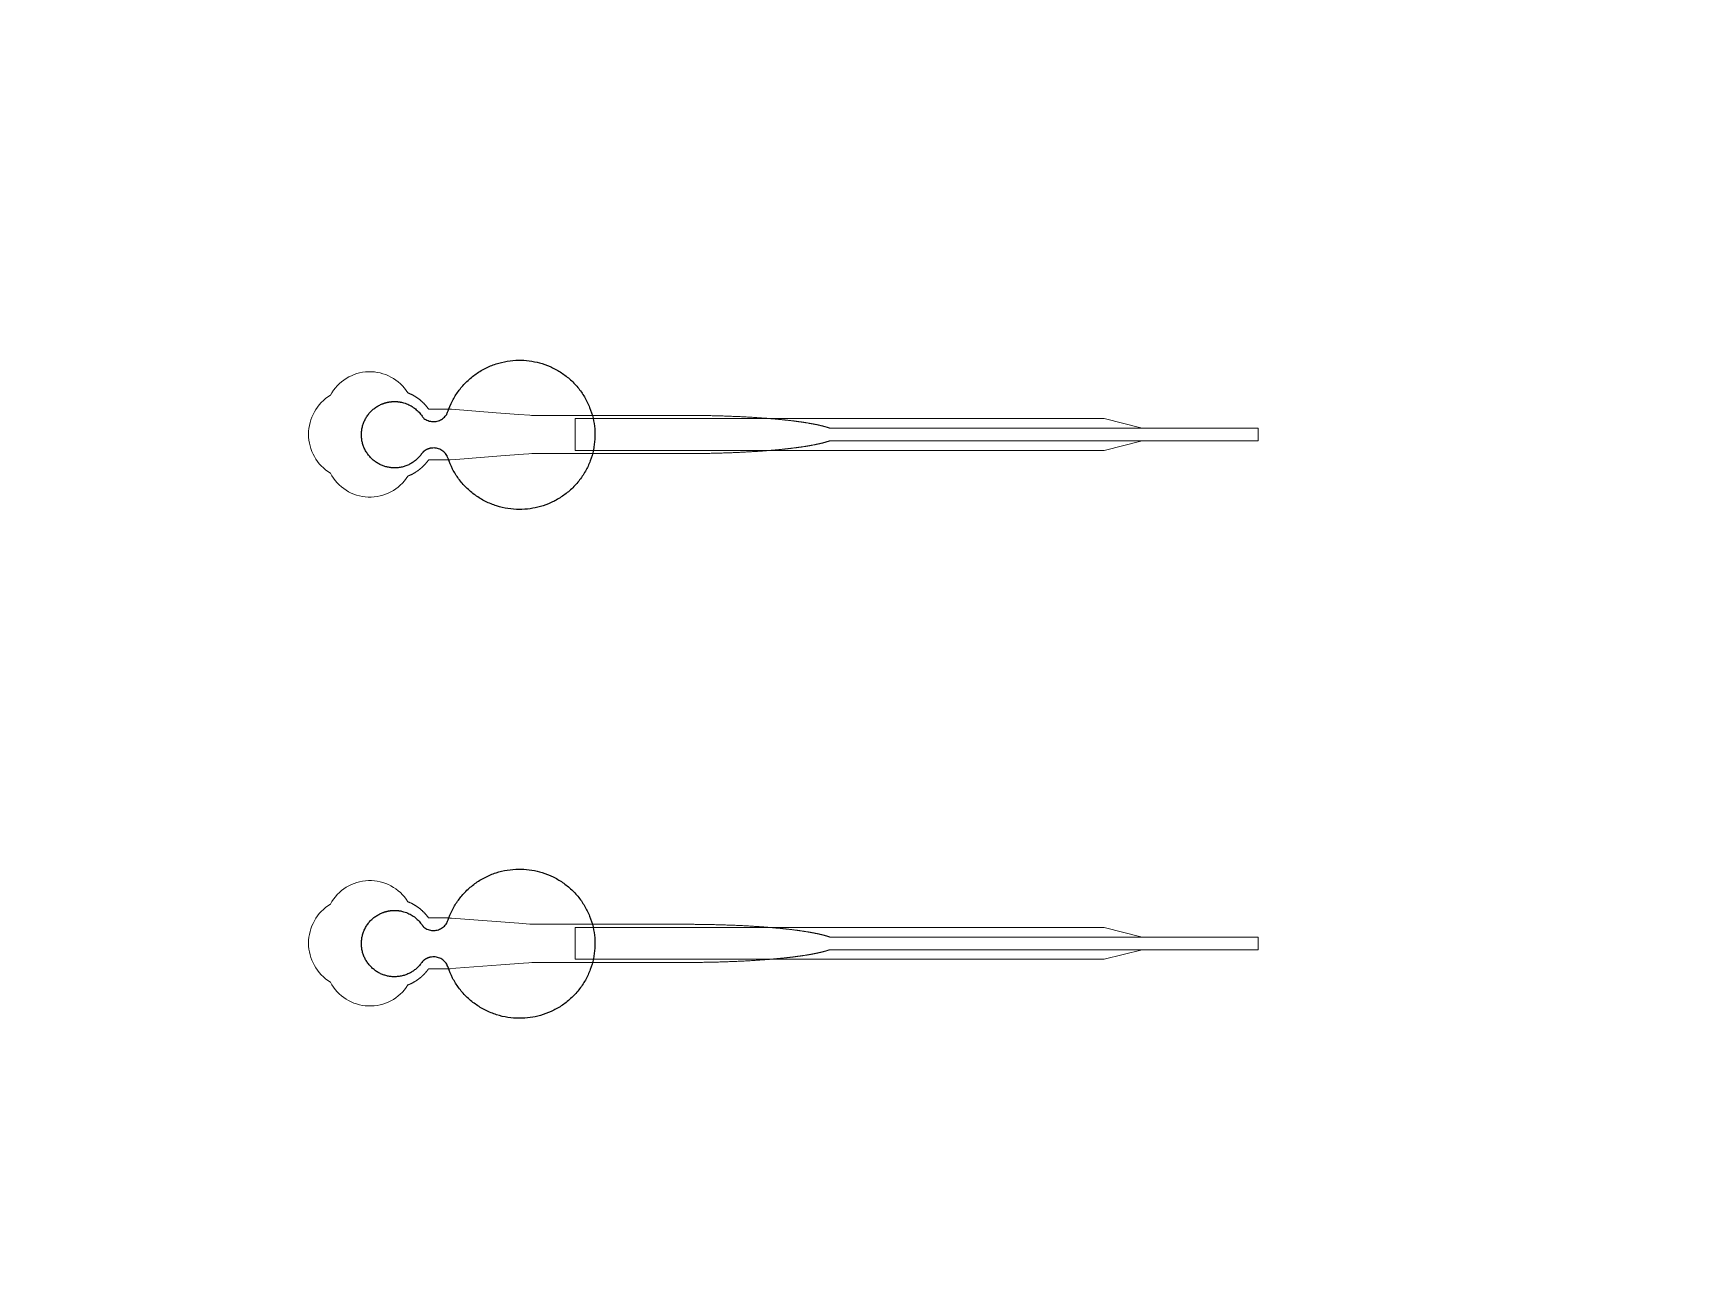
# Model space of a CAD drawing. Header units: inches. Extents: x -52997 to 52003, y -52254 to 52746.
# Drawn here: x 5140 to 11659, y -1333 to 3570 of the extents above; entities that cross this region are included whole.
import ezdxf

# ---------------------------------------------------------------- set-up
doc = ezdxf.new("R2010")
doc.units = ezdxf.units.IN
doc.header["$MEASUREMENT"] = 0
doc.layers.add('1', color=1, linetype='Continuous')
doc.layers.add('2', color=140, linetype='Continuous', lineweight=0)
doc.layers.add('3', color=90, linetype='Continuous', lineweight=0)

msp = doc.modelspace()

# ---------------------------------------------------------------- linework, layer by layer
at = {"layer": '1'}
for points in [[(-16283.4, -47485.7), (0, -47485.7), (16283.4, -47485.7, 5.999107)], [(-16250, -47285.7), (0, -47285.7), (16250, -47285.7, 5.986812)], [(-13685.8, -45485.7), (0, -45485.7), (13685.8, -45485.7, 6.794322)]]:
    msp.add_lwpolyline(points, format="xyb", close=True, dxfattribs=at)
msp.add_circle((-497.2, 245.8), 52500, dxfattribs=at)
for points in [[(6670.7, 1921.4), (6692.9, 1944.5), (6724.6, 1939.3), (6756.2, 1934.1), (6769.8, 1905.1), (6845.2, 1664.2), (7097.3, 1701.9), (7349.3, 1739.6), (7349.4, 1991.7), (7349.5, 2243.9), (7097.5, 2281.8), (6845.6, 2319.7), (6769.9, 2078.9), (6756.7, 2050.4), (6725.8, 2044.7), (6695, 2038.9), (6672.4, 2060.7), (6621, 2144.1), (6526.6, 2118), (6432.2, 2091.9), (6431.1, 1994), (6429.9, 1896), (6523.6, 1867.6), (6617.3, 1839.2), (6670.7, 1921.4)], [(6670.7, -78.6), (6692.9, -55.5), (6724.6, -60.7), (6756.2, -65.9), (6769.8, -94.9), (6845.2, -335.8), (7097.3, -298.1), (7349.3, -260.4), (7349.4, -8.3), (7349.5, 243.9), (7097.5, 281.8), (6845.6, 319.7), (6769.9, 78.9), (6756.7, 50.4), (6725.8, 44.7), (6695, 38.9), (6672.4, 60.7), (6621, 144.1), (6526.6, 118), (6432.2, 91.9), (6431.1, -6), (6429.9, -104), (6523.6, -132.4), (6617.3, -160.8), (6670.7, -78.6)]]:
    msp.add_rational_spline(points, [1, 0.884783429184, 1, 0.884783429184, 1, 0.758252289935, 1, 0.758252289935, 1, 0.758252289935, 1, 0.758252289935, 1, 0.888941908896, 1, 0.888941908896, 1, 0.79946124759, 1, 0.79946124759, 1, 0.79946124759, 1, 0.79946124759, 1], degree=2, knots=[0, 0, 0, 0.969535, 0.969535, 1.939069, 1.939069, 3.359405, 3.359405, 4.779741, 4.779741, 6.200078, 6.200078, 7.620414, 7.620414, 8.571947, 8.571947, 9.52348, 9.52348, 10.812277, 10.812277, 12.101074, 12.101074, 13.389871, 13.389871, 14.678668, 14.678668, 14.678668], dxfattribs=at)
at = {"layer": '2'}
for points in [[(-16283.4, -47485.7), (0, -47485.7), (16283.4, -47485.7, 5.999107)], [(-16250, -47285.7), (0, -47285.7), (16250, -47285.7, 5.986812)], [(-13685.8, -45485.7), (0, -45485.7), (13685.8, -45485.7, 6.794322)], [(6613.5, 1829.6), (6613.8, 1829.7), (6614.6, 1830), (6615.5, 1830.3), (6616.3, 1830.7), (6617.2, 1831), (6618, 1831.4), (6618.9, 1831.7), (6619.7, 1832.1), (6620.6, 1832.5), (6621.4, 1832.8), (6622.3, 1833.2), (6623.1, 1833.6), (6624, 1834), (6624.8, 1834.4), (6625.7, 1834.8), (6626.6, 1835.2), (6627.4, 1835.6), (6628.3, 1836.1), (6629.1, 1836.5), (6630, 1836.9), (6630.8, 1837.4), (6631.7, 1837.8), (6632.6, 1838.3), (6633.4, 1838.7), (6634.3, 1839.2), (6635.1, 1839.7), (6636, 1840.1), (6636.8, 1840.6), (6637.7, 1841.1), (6638.6, 1841.6), (6639.4, 1842.1), (6640.3, 1842.6), (6641.1, 1843.1), (6642, 1843.6), (6642.8, 1844.2), (6643.7, 1844.7), (6644.5, 1845.2), (6645.4, 1845.8), (6646.2, 1846.3), (6647, 1846.9), (6647.9, 1847.4), (6648.7, 1848), (6649.5, 1848.6), (6650.4, 1849.1), (6651.2, 1849.7), (6652, 1850.3), (6652.9, 1850.9), (6653.7, 1851.5), (6654.5, 1852.1), (6655.3, 1852.7), (6656.2, 1853.3), (6657, 1853.9), (6657.8, 1854.5), (6658.6, 1855.2), (6659.4, 1855.8), (6660.2, 1856.4), (6661, 1857.1), (6661.8, 1857.7), (6662.6, 1858.3), (6663.4, 1859), (6664.1, 1859.6), (6664.9, 1860.3), (6665.7, 1861), (6666.5, 1861.6), (6667.2, 1862.3), (6668, 1863), (6668.8, 1863.7), (6669.5, 1864.3), (6670.3, 1865), (6671, 1865.7), (6671.8, 1866.4), (6672.5, 1867.1), (6673.2, 1867.8), (6674, 1868.5), (6674.7, 1869.2), (6675.4, 1869.9), (6676.1, 1870.7), (6676.8, 1871.4), (6677.5, 1872.1), (6678.2, 1872.8), (6678.9, 1873.6), (6679.6, 1874.3), (6680.3, 1875), (6681, 1875.7), (6681.7, 1876.5), (6682.3, 1877.2), (6683, 1878), (6683.7, 1878.7), (6684.3, 1879.5), (6684.9, 1880.2), (6685.6, 1881), (6686.2, 1881.7), (6686.8, 1882.5), (6687.5, 1883.2), (6688.1, 1884), (6688.7, 1884.7), (6689.3, 1885.5), (6689.9, 1886.3), (6690.5, 1887), (6691.1, 1887.8), (6691.7, 1888.6), (6692.2, 1889.3), (6692.8, 1890.1), (6693.3, 1890.9), (6693.9, 1891.6), (6694.4, 1892.4), (6695, 1893.2), (6738.6, 1893.2), (6760.4, 1893.2), (6771.3, 1893.2), (6774, 1893.2), (6775.4, 1893.2), (6775.4, 1893.2), (6775.4, 1893.2), (6775.4, 1893.2), (6775.4, 1893.2), (6775.4, 1893.2), (6775.5, 1893.2), (6775.9, 1893.2), (6776.6, 1893.3), (6777.9, 1893.4), (6780.7, 1893.6), (6802.8, 1895.3), (6979.4, 1908.8), (7067.8, 1915.6), (7089.8, 1917.3), (7100.9, 1918.1), (7101.2, 1918.2), (7101.3, 1918.2), (7101.3, 1918.2), (7101.4, 1918.2), (7101.5, 1918.2), (7101.9, 1918.2), (7362.4, 1918.2), (7368.6, 1918.2), (7381.2, 1918.2), (7481.7, 1918.2), (7682.7, 1918.2), (7695.3, 1918.2), (7701.6, 1918.2), (7704.7, 1918.2), (7706.3, 1918.2), (7706.7, 1918.2), (7706.9, 1918.2), (7707, 1918.2), (7707, 1918.2), (7707.1, 1918.2), (7707.1, 1918.2), (7707.6, 1918.2), (7712.2, 1918.2), (7716.8, 1918.2), (7721.5, 1918.2), (7726.1, 1918.2), (7730.7, 1918.2), (7735.4, 1918.3), (7740.1, 1918.3), (7744.7, 1918.3), (7749.4, 1918.4), (7754.1, 1918.4), (7758.8, 1918.4), (7763.6, 1918.5), (7768.3, 1918.6), (7773, 1918.6), (7777.8, 1918.7), (7782.5, 1918.8), (7787.3, 1918.8), (7792.1, 1918.9), (7796.9, 1919), (7801.7, 1919.1), (7806.5, 1919.2), (7811.3, 1919.3), (7816.1, 1919.4), (7820.9, 1919.5), (7825.7, 1919.7), (7830.5, 1919.8), (7835.3, 1919.9), (7840.2, 1920), (7845, 1920.2), (7849.8, 1920.3), (7854.7, 1920.5), (7859.5, 1920.6), (7864.3, 1920.8), (7869.2, 1921), (7874, 1921.1), (7878.8, 1921.3), (7883.6, 1921.5), (7888.5, 1921.7), (7893.3, 1921.9), (7898.1, 1922.1), (7902.9, 1922.3), (7907.7, 1922.5), (7912.5, 1922.7), (7917.3, 1922.9), (7922.1, 1923.2), (7926.9, 1923.4), (7931.7, 1923.6), (7936.5, 1923.9), (7941.2, 1924.1), (7946, 1924.4), (7950.7, 1924.6), (7955.5, 1924.9), (7960.2, 1925.2), (7964.9, 1925.4), (7969.6, 1925.7), (7974.3, 1926), (7978.9, 1926.3), (7983.6, 1926.6), (7988.2, 1926.9), (7992.8, 1927.2), (7997.4, 1927.5), (8002, 1927.9), (8006.6, 1928.2), (8008.9, 1928.4), (8011.2, 1928.5), (8013.4, 1928.7), (8015.7, 1928.9), (8018, 1929), (8020.2, 1929.2), (8022.5, 1929.4), (8024.7, 1929.5), (8027, 1929.7), (8029.2, 1929.9), (8031.4, 1930.1), (8033.6, 1930.3), (8035.9, 1930.4), (8038.1, 1930.6), (8040.3, 1930.8), (8042.5, 1931), (8044.7, 1931.2), (8046.9, 1931.4), (8049.1, 1931.5), (8051.3, 1931.7), (8053.4, 1931.9), (8055.6, 1932.1), (8057.8, 1932.3), (8059.9, 1932.5), (8062.1, 1932.7), (8064.2, 1932.9), (8066.3, 1933.1), (8068.5, 1933.3), (8070.6, 1933.5), (8072.7, 1933.7), (8074.8, 1933.9), (8076.9, 1934.1), (8079, 1934.3), (8081.1, 1934.5), (8083.2, 1934.7), (8085.3, 1934.9), (8087.4, 1935.2), (8089.4, 1935.4), (8091.5, 1935.6), (8093.5, 1935.8), (8095.6, 1936), (8097.6, 1936.2), (8099.6, 1936.5), (8101.6, 1936.7), (8103.7, 1936.9), (8105.7, 1937.1), (8107.7, 1937.3), (8109.6, 1937.6), (8111.6, 1937.8), (8113.6, 1938), (8115.6, 1938.2), (8117.5, 1938.5), (8119.5, 1938.7), (8121.4, 1938.9), (8123.3, 1939.2), (8125.3, 1939.4), (8127.2, 1939.6), (8129.1, 1939.9), (8131, 1940.1), (8132.9, 1940.3), (8134.8, 1940.6), (8136.6, 1940.8), (8138.5, 1941.1), (8140.4, 1941.3), (8142.2, 1941.5), (8144.1, 1941.8), (8145.9, 1942), (8147.7, 1942.3), (8149.5, 1942.5), (8151.3, 1942.8), (8153.1, 1943), (8154.9, 1943.3), (8156.7, 1943.5), (8158.4, 1943.8), (8160.2, 1944), (8161.9, 1944.3), (8163.7, 1944.5), (8165.4, 1944.8), (8167.1, 1945), (8168.8, 1945.3), (8170.5, 1945.5), (8172.2, 1945.8), (8173.9, 1946.1), (8175.6, 1946.3), (8177.3, 1946.6), (8178.9, 1946.8), (8180.6, 1947.1), (8182.2, 1947.4), (8183.8, 1947.6), (8185.4, 1947.9), (8187, 1948.2), (8188.6, 1948.4), (8190.2, 1948.7), (8191.8, 1949), (8193.3, 1949.2), (8194.9, 1949.5), (8196.4, 1949.8), (8198, 1950), (8199.5, 1950.3), (8201, 1950.6), (8202.5, 1950.9), (8204, 1951.1), (8205.5, 1951.4), (8206.9, 1951.7), (8208.4, 1952), (8209.9, 1952.2), (8211.3, 1952.5), (8212.7, 1952.8), (8214.1, 1953.1), (8215.6, 1953.4), (8217, 1953.6), (8218.3, 1953.9), (8219.7, 1954.2), (8221.1, 1954.5), (8222.4, 1954.8), (8223.8, 1955.1), (8225.1, 1955.3), (8226.4, 1955.6), (8227.7, 1955.9), (8229, 1956.2), (8230.3, 1956.5), (8231.6, 1956.8), (8232.9, 1957), (8234.1, 1957.3), (8235.4, 1957.6), (8236.6, 1957.9), (8237.9, 1958.2), (8239.1, 1958.5), (8240.3, 1958.8), (8241.5, 1959.1), (8242.6, 1959.4), (8243.8, 1959.7), (8245, 1959.9), (8246.1, 1960.2), (8247.3, 1960.5), (8248.4, 1960.8), (8249.5, 1961.1), (8250.6, 1961.4), (8251.7, 1961.7), (8252.8, 1962), (8253.9, 1962.3), (8254.9, 1962.6), (8256, 1962.9), (8257, 1963.2), (8258, 1963.5), (8259.1, 1963.8), (8260.1, 1964.1), (8261, 1964.4), (8262, 1964.7), (8263, 1965), (8264, 1965.3), (8264.9, 1965.6), (8265.9, 1965.9), (8266.8, 1966.2), (8267.7, 1966.5), (8268.6, 1966.8), (8269.5, 1967.1), (8270.4, 1967.4), (8271.3, 1967.7), (8272.7, 1968.1), (9958.3, 1968), (9958.3, 2018.2), (8272.7, 2018.2), (8272.5, 2018.3), (8271.6, 2018.6), (8270.7, 2018.9), (8269.8, 2019.2), (8269, 2019.5), (8268, 2019.8), (8267.1, 2020.1), (8266.2, 2020.4), (8265.3, 2020.7), (8264.3, 2021), (8263.4, 2021.3), (8262.4, 2021.6), (8261.4, 2021.9), (8260.4, 2022.2), (8259.4, 2022.5), (8258.4, 2022.8), (8257.4, 2023.1), (8256.3, 2023.4), (8255.3, 2023.7), (8254.2, 2023.9), (8253.1, 2024.2), (8252.1, 2024.5), (8251, 2024.8), (8249.9, 2025.1), (8248.7, 2025.4), (8247.6, 2025.7), (8246.5, 2026), (8245.3, 2026.3), (8244.2, 2026.6), (8243, 2026.9), (8241.8, 2027.2), (8240.6, 2027.5), (8239.4, 2027.8), (8238.2, 2028.1), (8237, 2028.3), (8235.7, 2028.6), (8234.5, 2028.9), (8233.2, 2029.2), (8232, 2029.5), (8230.7, 2029.8), (8229.4, 2030.1), (8228.1, 2030.4), (8226.8, 2030.6), (8225.5, 2030.9), (8224.1, 2031.2), (8222.8, 2031.5), (8221.4, 2031.8), (8220.1, 2032.1), (8218.7, 2032.3), (8217.3, 2032.6), (8215.9, 2032.9), (8214.5, 2033.2), (8213.1, 2033.5), (8211.7, 2033.7), (8210.2, 2034), (8208.8, 2034.3), (8207.3, 2034.6), (8205.8, 2034.9), (8204.3, 2035.1), (8202.9, 2035.4), (8201.4, 2035.7), (8199.8, 2036), (8198.3, 2036.2), (8196.8, 2036.5), (8195.2, 2036.8), (8193.7, 2037), (8192.1, 2037.3), (8190.6, 2037.6), (8189, 2037.8), (8187.4, 2038.1), (8185.8, 2038.4), (8184.2, 2038.6), (8182.5, 2038.9), (8180.9, 2039.2), (8179.3, 2039.4), (8177.6, 2039.7), (8175.9, 2040), (8174.3, 2040.2), (8172.6, 2040.5), (8170.9, 2040.7), (8169.2, 2041), (8167.5, 2041.3), (8165.8, 2041.5), (8164, 2041.8), (8162.3, 2042), (8160.6, 2042.3), (8158.8, 2042.5), (8157, 2042.8), (8155.3, 2043), (8153.5, 2043.3), (8151.7, 2043.5), (8149.9, 2043.8), (8148.1, 2044), (8146.3, 2044.3), (8144.4, 2044.5), (8142.6, 2044.8), (8140.7, 2045), (8138.9, 2045.2), (8137, 2045.5), (8135.1, 2045.7), (8133.3, 2046), (8131.4, 2046.2), (8129.5, 2046.4), (8127.6, 2046.7), (8125.7, 2046.9), (8123.7, 2047.1), (8121.8, 2047.4), (8119.9, 2047.6), (8117.9, 2047.8), (8116, 2048.1), (8114, 2048.3), (8112, 2048.5), (8110.1, 2048.7), (8108.1, 2049), (8106.1, 2049.2), (8104.1, 2049.4), (8102.1, 2049.6), (8100.1, 2049.8), (8098, 2050.1), (8096, 2050.3), (8094, 2050.5), (8091.9, 2050.7), (8089.9, 2050.9), (8087.8, 2051.1), (8085.7, 2051.3), (8083.7, 2051.6), (8081.6, 2051.8), (8079.5, 2052), (8077.4, 2052.2), (8075.3, 2052.4), (8073.2, 2052.6), (8071.1, 2052.8), (8069, 2053), (8066.8, 2053.2), (8064.7, 2053.4), (8062.6, 2053.6), (8060.4, 2053.8), (8058.3, 2054), (8056.1, 2054.2), (8053.9, 2054.4), (8051.8, 2054.6), (8049.6, 2054.7), (8047.4, 2054.9), (8045.2, 2055.1), (8043, 2055.3), (8040.8, 2055.5), (8038.6, 2055.7), (8036.4, 2055.9), (8034.2, 2056), (8032, 2056.2), (8029.8, 2056.4), (8027.5, 2056.6), (8025.3, 2056.8), (8023, 2056.9), (8020.8, 2057.1), (8018.6, 2057.3), (8016.3, 2057.4), (8014, 2057.6), (8011.8, 2057.8), (8009.5, 2057.9), (8005, 2058.3), (8000.4, 2058.6), (7995.8, 2058.9), (7991.2, 2059.2), (7986.6, 2059.5), (7982, 2059.8), (7977.3, 2060.1), (7972.7, 2060.4), (7968, 2060.7), (7963.3, 2061), (7958.6, 2061.3), (7953.9, 2061.5), (7949.2, 2061.8), (7944.4, 2062.1), (7939.7, 2062.3), (7935, 2062.5), (7930.2, 2062.8), (7925.4, 2063), (7920.7, 2063.3), (7915.9, 2063.5), (7911.1, 2063.7), (7906.3, 2063.9), (7901.5, 2064.1), (7896.7, 2064.3), (7891.9, 2064.5), (7887.1, 2064.7), (7882.3, 2064.9), (7877.5, 2065.1), (7872.7, 2065.3), (7867.9, 2065.4), (7863.1, 2065.6), (7858.3, 2065.7), (7853.5, 2065.9), (7848.7, 2066.1), (7843.9, 2066.2), (7839.1, 2066.3), (7834.3, 2066.5), (7829.5, 2066.6), (7824.7, 2066.7), (7819.9, 2066.8), (7815.1, 2066.9), (7810.3, 2067.1), (7805.6, 2067.2), (7800.8, 2067.2), (7796, 2067.3), (7791.3, 2067.4), (7786.5, 2067.5), (7781.8, 2067.6), (7777.1, 2067.7), (7772.3, 2067.7), (7767.6, 2067.8), (7762.9, 2067.8), (7758.2, 2067.9), (7753.6, 2067.9), (7748.9, 2068), (7744.2, 2068), (7739.6, 2068.1), (7735, 2068.1), (7730.3, 2068.1), (7725.7, 2068.1), (7721.1, 2068.1), (7718.8, 2068.2), (7718.3, 2068.2), (7718, 2068.2), (7717.8, 2068.2), (7717.6, 2068.2), (7716, 2068.2), (7709.7, 2068.2), (7696.9, 2068.2), (7645.9, 2068.2), (7442, 2068.2), (7391, 2068.2), (7365.5, 2068.2), (7359.1, 2068.2), (7357.5, 2068.2), (7101.8, 2068.2), (7101.4, 2068.2), (7101.3, 2068.2), (7101.3, 2068.2), (7101.3, 2068.2), (7101.2, 2068.2), (7100.8, 2068.2), (7099.5, 2068.3), (7093.9, 2068.7), (7049.8, 2072.1), (6961.4, 2078.9), (6784.8, 2092.4), (6779.3, 2092.9), (6776.5, 2093.1), (6775.8, 2093.1), (6775.5, 2093.2), (6775.4, 2093.2), (6775.4, 2093.2), (6775.4, 2093.2), (6775.4, 2093.2), (6775.4, 2093.2), (6775.3, 2093.2), (6775, 2093.2), (6772.3, 2093.2), (6766.8, 2093.2), (6755.9, 2093.2), (6734.1, 2093.2), (6712.3, 2093.2), (6701.4, 2093.2), (6696, 2093.2), (6695.3, 2093.2), (6695.1, 2093.2), (6695.1, 2093.2), (6695, 2093.2), (6695, 2093.2), (6695, 2093.2), (6695, 2093.2), (6694.6, 2093.8), (6693.8, 2094.9), (6693, 2096), (6692.2, 2097.1), (6691.3, 2098.2), (6690.5, 2099.4), (6689.6, 2100.5), (6688.7, 2101.6), (6687.8, 2102.7), (6686.9, 2103.8), (6686, 2104.9), (6685.1, 2106), (6684.2, 2107.1), (6683.2, 2108.2), (6682.2, 2109.3), (6681.3, 2110.4), (6680.3, 2111.5), (6679.3, 2112.5), (6678.3, 2113.6), (6677.2, 2114.7), (6676.2, 2115.7), (6675.1, 2116.8), (6674.1, 2117.8), (6673, 2118.9), (6671.9, 2119.9), (6670.8, 2121), (6669.7, 2122), (6668.6, 2123), (6667.4, 2124), (6666.3, 2125), (6665.1, 2126), (6664, 2127), (6662.8, 2128), (6661.6, 2129), (6660.4, 2129.9), (6659.2, 2130.9), (6658, 2131.8), (6656.8, 2132.8), (6655.5, 2133.7), (6654.3, 2134.6), (6653, 2135.5), (6651.7, 2136.4), (6650.5, 2137.3), (6649.2, 2138.2), (6647.9, 2139), (6646.6, 2139.9), (6645.3, 2140.7), (6643.9, 2141.6), (6642.6, 2142.4), (6641.3, 2143.2), (6639.9, 2144), (6638.6, 2144.8), (6637.2, 2145.6), (6635.9, 2146.4), (6634.5, 2147.1), (6633.1, 2147.9), (6631.7, 2148.6), (6630.3, 2149.3), (6629, 2150), (6627.6, 2150.7), (6626.1, 2151.4), (6624.7, 2152), (6623.3, 2152.7), (6621.9, 2153.3), (6620.5, 2153.9), (6619.1, 2154.5), (6617.6, 2155.1), (6616.2, 2155.7), (6614.8, 2156.3), (6613.5, 2156.8, 0.576044), (6309, 2147.4, 0.560065), (6309, 1840.9, 0.578435)], [(6613.5, -170.4), (6613.8, -170.3), (6614.6, -170), (6615.5, -169.7), (6616.3, -169.3), (6617.2, -169), (6618, -168.6), (6618.9, -168.3), (6619.7, -167.9), (6620.6, -167.5), (6621.4, -167.2), (6622.3, -166.8), (6623.1, -166.4), (6624, -166), (6624.8, -165.6), (6625.7, -165.2), (6626.6, -164.8), (6627.4, -164.4), (6628.3, -163.9), (6629.1, -163.5), (6630, -163.1), (6630.8, -162.6), (6631.7, -162.2), (6632.6, -161.7), (6633.4, -161.3), (6634.3, -160.8), (6635.1, -160.3), (6636, -159.9), (6636.8, -159.4), (6637.7, -158.9), (6638.6, -158.4), (6639.4, -157.9), (6640.3, -157.4), (6641.1, -156.9), (6642, -156.4), (6642.8, -155.8), (6643.7, -155.3), (6644.5, -154.8), (6645.4, -154.2), (6646.2, -153.7), (6647, -153.1), (6647.9, -152.6), (6648.7, -152), (6649.5, -151.4), (6650.4, -150.9), (6651.2, -150.3), (6652, -149.7), (6652.9, -149.1), (6653.7, -148.5), (6654.5, -147.9), (6655.3, -147.3), (6656.2, -146.7), (6657, -146.1), (6657.8, -145.5), (6658.6, -144.8), (6659.4, -144.2), (6660.2, -143.6), (6661, -142.9), (6661.8, -142.3), (6662.6, -141.7), (6663.4, -141), (6664.1, -140.4), (6664.9, -139.7), (6665.7, -139), (6666.5, -138.4), (6667.2, -137.7), (6668, -137), (6668.8, -136.3), (6669.5, -135.7), (6670.3, -135), (6671, -134.3), (6671.8, -133.6), (6672.5, -132.9), (6673.2, -132.2), (6674, -131.5), (6674.7, -130.8), (6675.4, -130.1), (6676.1, -129.3), (6676.8, -128.6), (6677.5, -127.9), (6678.2, -127.2), (6678.9, -126.4), (6679.6, -125.7), (6680.3, -125), (6681, -124.3), (6681.7, -123.5), (6682.3, -122.8), (6683, -122), (6683.7, -121.3), (6684.3, -120.5), (6684.9, -119.8), (6685.6, -119), (6686.2, -118.3), (6686.8, -117.5), (6687.5, -116.8), (6688.1, -116), (6688.7, -115.3), (6689.3, -114.5), (6689.9, -113.7), (6690.5, -113), (6691.1, -112.2), (6691.7, -111.4), (6692.2, -110.7), (6692.8, -109.9), (6693.3, -109.1), (6693.9, -108.4), (6694.4, -107.6), (6695, -106.8), (6738.6, -106.8), (6760.4, -106.8), (6771.3, -106.8), (6774, -106.8), (6775.4, -106.8), (6775.4, -106.8), (6775.4, -106.8), (6775.4, -106.8), (6775.4, -106.8), (6775.4, -106.8), (6775.5, -106.8), (6775.9, -106.8), (6776.6, -106.7), (6777.9, -106.6), (6780.7, -106.4), (6802.8, -104.7), (6979.4, -91.2), (7067.8, -84.4), (7089.8, -82.7), (7100.9, -81.9), (7101.2, -81.8), (7101.3, -81.8), (7101.3, -81.8), (7101.4, -81.8), (7101.5, -81.8), (7101.9, -81.8), (7362.4, -81.8), (7368.6, -81.8), (7381.2, -81.8), (7481.7, -81.8), (7682.7, -81.8), (7695.3, -81.8), (7701.6, -81.8), (7704.7, -81.8), (7706.3, -81.8), (7706.7, -81.8), (7706.9, -81.8), (7707, -81.8), (7707, -81.8), (7707.1, -81.8), (7707.1, -81.8), (7707.6, -81.8), (7712.2, -81.8), (7716.8, -81.8), (7721.5, -81.8), (7726.1, -81.8), (7730.7, -81.8), (7735.4, -81.7), (7740.1, -81.7), (7744.7, -81.7), (7749.4, -81.6), (7754.1, -81.6), (7758.8, -81.6), (7763.6, -81.5), (7768.3, -81.4), (7773, -81.4), (7777.8, -81.3), (7782.5, -81.2), (7787.3, -81.2), (7792.1, -81.1), (7796.9, -81), (7801.7, -80.9), (7806.5, -80.8), (7811.3, -80.7), (7816.1, -80.6), (7820.9, -80.5), (7825.7, -80.3), (7830.5, -80.2), (7835.3, -80.1), (7840.2, -80), (7845, -79.8), (7849.8, -79.7), (7854.7, -79.5), (7859.5, -79.4), (7864.3, -79.2), (7869.2, -79), (7874, -78.9), (7878.8, -78.7), (7883.6, -78.5), (7888.5, -78.3), (7893.3, -78.1), (7898.1, -77.9), (7902.9, -77.7), (7907.7, -77.5), (7912.5, -77.3), (7917.3, -77.1), (7922.1, -76.8), (7926.9, -76.6), (7931.7, -76.4), (7936.5, -76.1), (7941.2, -75.9), (7946, -75.6), (7950.7, -75.4), (7955.5, -75.1), (7960.2, -74.8), (7964.9, -74.6), (7969.6, -74.3), (7974.3, -74), (7978.9, -73.7), (7983.6, -73.4), (7988.2, -73.1), (7992.8, -72.8), (7997.4, -72.5), (8002, -72.1), (8006.6, -71.8), (8008.9, -71.6), (8011.2, -71.5), (8013.4, -71.3), (8015.7, -71.1), (8018, -71), (8020.2, -70.8), (8022.5, -70.6), (8024.7, -70.5), (8027, -70.3), (8029.2, -70.1), (8031.4, -69.9), (8033.6, -69.7), (8035.9, -69.6), (8038.1, -69.4), (8040.3, -69.2), (8042.5, -69), (8044.7, -68.8), (8046.9, -68.6), (8049.1, -68.5), (8051.3, -68.3), (8053.4, -68.1), (8055.6, -67.9), (8057.8, -67.7), (8059.9, -67.5), (8062.1, -67.3), (8064.2, -67.1), (8066.3, -66.9), (8068.5, -66.7), (8070.6, -66.5), (8072.7, -66.3), (8074.8, -66.1), (8076.9, -65.9), (8079, -65.7), (8081.1, -65.5), (8083.2, -65.3), (8085.3, -65.1), (8087.4, -64.8), (8089.4, -64.6), (8091.5, -64.4), (8093.5, -64.2), (8095.6, -64), (8097.6, -63.8), (8099.6, -63.5), (8101.6, -63.3), (8103.7, -63.1), (8105.7, -62.9), (8107.7, -62.7), (8109.6, -62.4), (8111.6, -62.2), (8113.6, -62), (8115.6, -61.8), (8117.5, -61.5), (8119.5, -61.3), (8121.4, -61.1), (8123.3, -60.8), (8125.3, -60.6), (8127.2, -60.4), (8129.1, -60.1), (8131, -59.9), (8132.9, -59.7), (8134.8, -59.4), (8136.6, -59.2), (8138.5, -58.9), (8140.4, -58.7), (8142.2, -58.5), (8144.1, -58.2), (8145.9, -58), (8147.7, -57.7), (8149.5, -57.5), (8151.3, -57.2), (8153.1, -57), (8154.9, -56.7), (8156.7, -56.5), (8158.4, -56.2), (8160.2, -56), (8161.9, -55.7), (8163.7, -55.5), (8165.4, -55.2), (8167.1, -55), (8168.8, -54.7), (8170.5, -54.5), (8172.2, -54.2), (8173.9, -53.9), (8175.6, -53.7), (8177.3, -53.4), (8178.9, -53.2), (8180.6, -52.9), (8182.2, -52.6), (8183.8, -52.4), (8185.4, -52.1), (8187, -51.8), (8188.6, -51.6), (8190.2, -51.3), (8191.8, -51), (8193.3, -50.8), (8194.9, -50.5), (8196.4, -50.2), (8198, -50), (8199.5, -49.7), (8201, -49.4), (8202.5, -49.1), (8204, -48.9), (8205.5, -48.6), (8206.9, -48.3), (8208.4, -48), (8209.9, -47.8), (8211.3, -47.5), (8212.7, -47.2), (8214.1, -46.9), (8215.6, -46.6), (8217, -46.4), (8218.3, -46.1), (8219.7, -45.8), (8221.1, -45.5), (8222.4, -45.2), (8223.8, -44.9), (8225.1, -44.7), (8226.4, -44.4), (8227.7, -44.1), (8229, -43.8), (8230.3, -43.5), (8231.6, -43.2), (8232.9, -43), (8234.1, -42.7), (8235.4, -42.4), (8236.6, -42.1), (8237.9, -41.8), (8239.1, -41.5), (8240.3, -41.2), (8241.5, -40.9), (8242.6, -40.6), (8243.8, -40.3), (8245, -40.1), (8246.1, -39.8), (8247.3, -39.5), (8248.4, -39.2), (8249.5, -38.9), (8250.6, -38.6), (8251.7, -38.3), (8252.8, -38), (8253.9, -37.7), (8254.9, -37.4), (8256, -37.1), (8257, -36.8), (8258, -36.5), (8259.1, -36.2), (8260.1, -35.9), (8261, -35.6), (8262, -35.3), (8263, -35), (8264, -34.7), (8264.9, -34.4), (8265.9, -34.1), (8266.8, -33.8), (8267.7, -33.5), (8268.6, -33.2), (8269.5, -32.9), (8270.4, -32.6), (8271.3, -32.3), (8272.7, -31.9), (9958.3, -32), (9958.3, 18.2), (8272.7, 18.2), (8272.5, 18.3), (8271.6, 18.6), (8270.7, 18.9), (8269.8, 19.2), (8269, 19.5), (8268, 19.8), (8267.1, 20.1), (8266.2, 20.4), (8265.3, 20.7), (8264.3, 21), (8263.4, 21.3), (8262.4, 21.6), (8261.4, 21.9), (8260.4, 22.2), (8259.4, 22.5), (8258.4, 22.8), (8257.4, 23.1), (8256.3, 23.4), (8255.3, 23.7), (8254.2, 23.9), (8253.1, 24.2), (8252.1, 24.5), (8251, 24.8), (8249.9, 25.1), (8248.7, 25.4), (8247.6, 25.7), (8246.5, 26), (8245.3, 26.3), (8244.2, 26.6), (8243, 26.9), (8241.8, 27.2), (8240.6, 27.5), (8239.4, 27.8), (8238.2, 28.1), (8237, 28.3), (8235.7, 28.6), (8234.5, 28.9), (8233.2, 29.2), (8232, 29.5), (8230.7, 29.8), (8229.4, 30.1), (8228.1, 30.4), (8226.8, 30.6), (8225.5, 30.9), (8224.1, 31.2), (8222.8, 31.5), (8221.4, 31.8), (8220.1, 32.1), (8218.7, 32.3), (8217.3, 32.6), (8215.9, 32.9), (8214.5, 33.2), (8213.1, 33.5), (8211.7, 33.7), (8210.2, 34), (8208.8, 34.3), (8207.3, 34.6), (8205.8, 34.9), (8204.3, 35.1), (8202.9, 35.4), (8201.4, 35.7), (8199.8, 36), (8198.3, 36.2), (8196.8, 36.5), (8195.2, 36.8), (8193.7, 37), (8192.1, 37.3), (8190.6, 37.6), (8189, 37.8), (8187.4, 38.1), (8185.8, 38.4), (8184.2, 38.6), (8182.5, 38.9), (8180.9, 39.2), (8179.3, 39.4), (8177.6, 39.7), (8175.9, 40), (8174.3, 40.2), (8172.6, 40.5), (8170.9, 40.7), (8169.2, 41), (8167.5, 41.3), (8165.8, 41.5), (8164, 41.8), (8162.3, 42), (8160.6, 42.3), (8158.8, 42.5), (8157, 42.8), (8155.3, 43), (8153.5, 43.3), (8151.7, 43.5), (8149.9, 43.8), (8148.1, 44), (8146.3, 44.3), (8144.4, 44.5), (8142.6, 44.8), (8140.7, 45), (8138.9, 45.2), (8137, 45.5), (8135.1, 45.7), (8133.3, 46), (8131.4, 46.2), (8129.5, 46.4), (8127.6, 46.7), (8125.7, 46.9), (8123.7, 47.1), (8121.8, 47.4), (8119.9, 47.6), (8117.9, 47.8), (8116, 48.1), (8114, 48.3), (8112, 48.5), (8110.1, 48.7), (8108.1, 49), (8106.1, 49.2), (8104.1, 49.4), (8102.1, 49.6), (8100.1, 49.8), (8098, 50.1), (8096, 50.3), (8094, 50.5), (8091.9, 50.7), (8089.9, 50.9), (8087.8, 51.1), (8085.7, 51.3), (8083.7, 51.6), (8081.6, 51.8), (8079.5, 52), (8077.4, 52.2), (8075.3, 52.4), (8073.2, 52.6), (8071.1, 52.8), (8069, 53), (8066.8, 53.2), (8064.7, 53.4), (8062.6, 53.6), (8060.4, 53.8), (8058.3, 54), (8056.1, 54.2), (8053.9, 54.4), (8051.8, 54.6), (8049.6, 54.7), (8047.4, 54.9), (8045.2, 55.1), (8043, 55.3), (8040.8, 55.5), (8038.6, 55.7), (8036.4, 55.9), (8034.2, 56), (8032, 56.2), (8029.8, 56.4), (8027.5, 56.6), (8025.3, 56.8), (8023, 56.9), (8020.8, 57.1), (8018.6, 57.3), (8016.3, 57.4), (8014, 57.6), (8011.8, 57.8), (8009.5, 57.9), (8005, 58.3), (8000.4, 58.6), (7995.8, 58.9), (7991.2, 59.2), (7986.6, 59.5), (7982, 59.8), (7977.3, 60.1), (7972.7, 60.4), (7968, 60.7), (7963.3, 61), (7958.6, 61.3), (7953.9, 61.5), (7949.2, 61.8), (7944.4, 62.1), (7939.7, 62.3), (7935, 62.5), (7930.2, 62.8), (7925.4, 63), (7920.7, 63.3), (7915.9, 63.5), (7911.1, 63.7), (7906.3, 63.9), (7901.5, 64.1), (7896.7, 64.3), (7891.9, 64.5), (7887.1, 64.7), (7882.3, 64.9), (7877.5, 65.1), (7872.7, 65.3), (7867.9, 65.4), (7863.1, 65.6), (7858.3, 65.7), (7853.5, 65.9), (7848.7, 66.1), (7843.9, 66.2), (7839.1, 66.3), (7834.3, 66.5), (7829.5, 66.6), (7824.7, 66.7), (7819.9, 66.8), (7815.1, 66.9), (7810.3, 67.1), (7805.6, 67.2), (7800.8, 67.2), (7796, 67.3), (7791.3, 67.4), (7786.5, 67.5), (7781.8, 67.6), (7777.1, 67.7), (7772.3, 67.7), (7767.6, 67.8), (7762.9, 67.8), (7758.2, 67.9), (7753.6, 67.9), (7748.9, 68), (7744.2, 68), (7739.6, 68.1), (7735, 68.1), (7730.3, 68.1), (7725.7, 68.1), (7721.1, 68.1), (7718.8, 68.2), (7718.3, 68.2), (7718, 68.2), (7717.8, 68.2), (7717.6, 68.2), (7716, 68.2), (7709.7, 68.2), (7696.9, 68.2), (7645.9, 68.2), (7442, 68.2), (7391, 68.2), (7365.5, 68.2), (7359.1, 68.2), (7357.5, 68.2), (7101.8, 68.2), (7101.4, 68.2), (7101.3, 68.2), (7101.3, 68.2), (7101.3, 68.2), (7101.2, 68.2), (7100.8, 68.2), (7099.5, 68.3), (7093.9, 68.7), (7049.8, 72.1), (6961.4, 78.9), (6784.8, 92.4), (6779.3, 92.9), (6776.5, 93.1), (6775.8, 93.1), (6775.5, 93.2), (6775.4, 93.2), (6775.4, 93.2), (6775.4, 93.2), (6775.4, 93.2), (6775.4, 93.2), (6775.3, 93.2), (6775, 93.2), (6772.3, 93.2), (6766.8, 93.2), (6755.9, 93.2), (6734.1, 93.2), (6712.3, 93.2), (6701.4, 93.2), (6696, 93.2), (6695.3, 93.2), (6695.1, 93.2), (6695.1, 93.2), (6695, 93.2), (6695, 93.2), (6695, 93.2), (6695, 93.2), (6694.6, 93.8), (6693.8, 94.9), (6693, 96), (6692.2, 97.1), (6691.3, 98.2), (6690.5, 99.4), (6689.6, 100.5), (6688.7, 101.6), (6687.8, 102.7), (6686.9, 103.8), (6686, 104.9), (6685.1, 106), (6684.2, 107.1), (6683.2, 108.2), (6682.2, 109.3), (6681.3, 110.4), (6680.3, 111.5), (6679.3, 112.5), (6678.3, 113.6), (6677.2, 114.7), (6676.2, 115.7), (6675.1, 116.8), (6674.1, 117.8), (6673, 118.9), (6671.9, 119.9), (6670.8, 121), (6669.7, 122), (6668.6, 123), (6667.4, 124), (6666.3, 125), (6665.1, 126), (6664, 127), (6662.8, 128), (6661.6, 129), (6660.4, 129.9), (6659.2, 130.9), (6658, 131.8), (6656.8, 132.8), (6655.5, 133.7), (6654.3, 134.6), (6653, 135.5), (6651.7, 136.4), (6650.5, 137.3), (6649.2, 138.2), (6647.9, 139), (6646.6, 139.9), (6645.3, 140.7), (6643.9, 141.6), (6642.6, 142.4), (6641.3, 143.2), (6639.9, 144), (6638.6, 144.8), (6637.2, 145.6), (6635.9, 146.4), (6634.5, 147.1), (6633.1, 147.9), (6631.7, 148.6), (6630.3, 149.3), (6629, 150), (6627.6, 150.7), (6626.1, 151.4), (6624.7, 152), (6623.3, 152.7), (6621.9, 153.3), (6620.5, 153.9), (6619.1, 154.5), (6617.6, 155.1), (6616.2, 155.7), (6614.8, 156.3), (6613.5, 156.8, 0.576044), (6309, 147.4, 0.560065), (6309, -159.1, 0.578435)]]:
    msp.add_lwpolyline(points, format="xyb", close=True, dxfattribs=at)
for points in [[(7357.6, 1918.2), (7359.2, 1918.2), (7362.4, 1918.2)], [(7357.6, -81.8), (7359.2, -81.8), (7362.4, -81.8)]]:
    msp.add_lwpolyline(points, dxfattribs=at)
msp.add_circle((-497.2, 245.8), 52500, dxfattribs=at)
at = {"layer": '3'}
for points in [[(-16283.4, -47485.7), (0, -47485.7), (16283.4, -47485.7, 5.999107)], [(-16283.4, -47485.7), (0, -47485.7), (16283.4, -47485.7, 5.999107)], [(-16250, -47285.7), (0, -47285.7), (16250, -47285.7, 5.986812)], [(-16250, -47285.7), (0, -47285.7), (16250, -47285.7, 5.986812)], [(-13685.8, -45485.7), (0, -45485.7), (13685.8, -45485.7, 6.794322)], [(-13685.8, -45485.7), (0, -45485.7), (13685.8, -45485.7, 6.794322)]]:
    msp.add_lwpolyline(points, format="xyb", close=True, dxfattribs=at)
for points in [[(7271.9, 2055.7), (9351.4, 2055.7), (9501.4, 2018.2), (9958.3, 2018.2), (9958.3, 1968.2), (9501.4, 1968.2), (9351.4, 1930.7), (7271.9, 1930.7)], [(7271.9, 55.7), (9351.4, 55.7), (9501.4, 18.2), (9958.3, 18.2), (9958.3, -31.8), (9501.4, -31.8), (9351.4, -69.3), (7271.9, -69.3)]]:
    msp.add_lwpolyline(points, close=True, dxfattribs=at)
msp.add_circle((-497.2, 245.8), 52500, dxfattribs=at)
msp.add_circle((-497.2, 245.8), 52500, dxfattribs=at)

doc.saveas('drawing.dxf')
